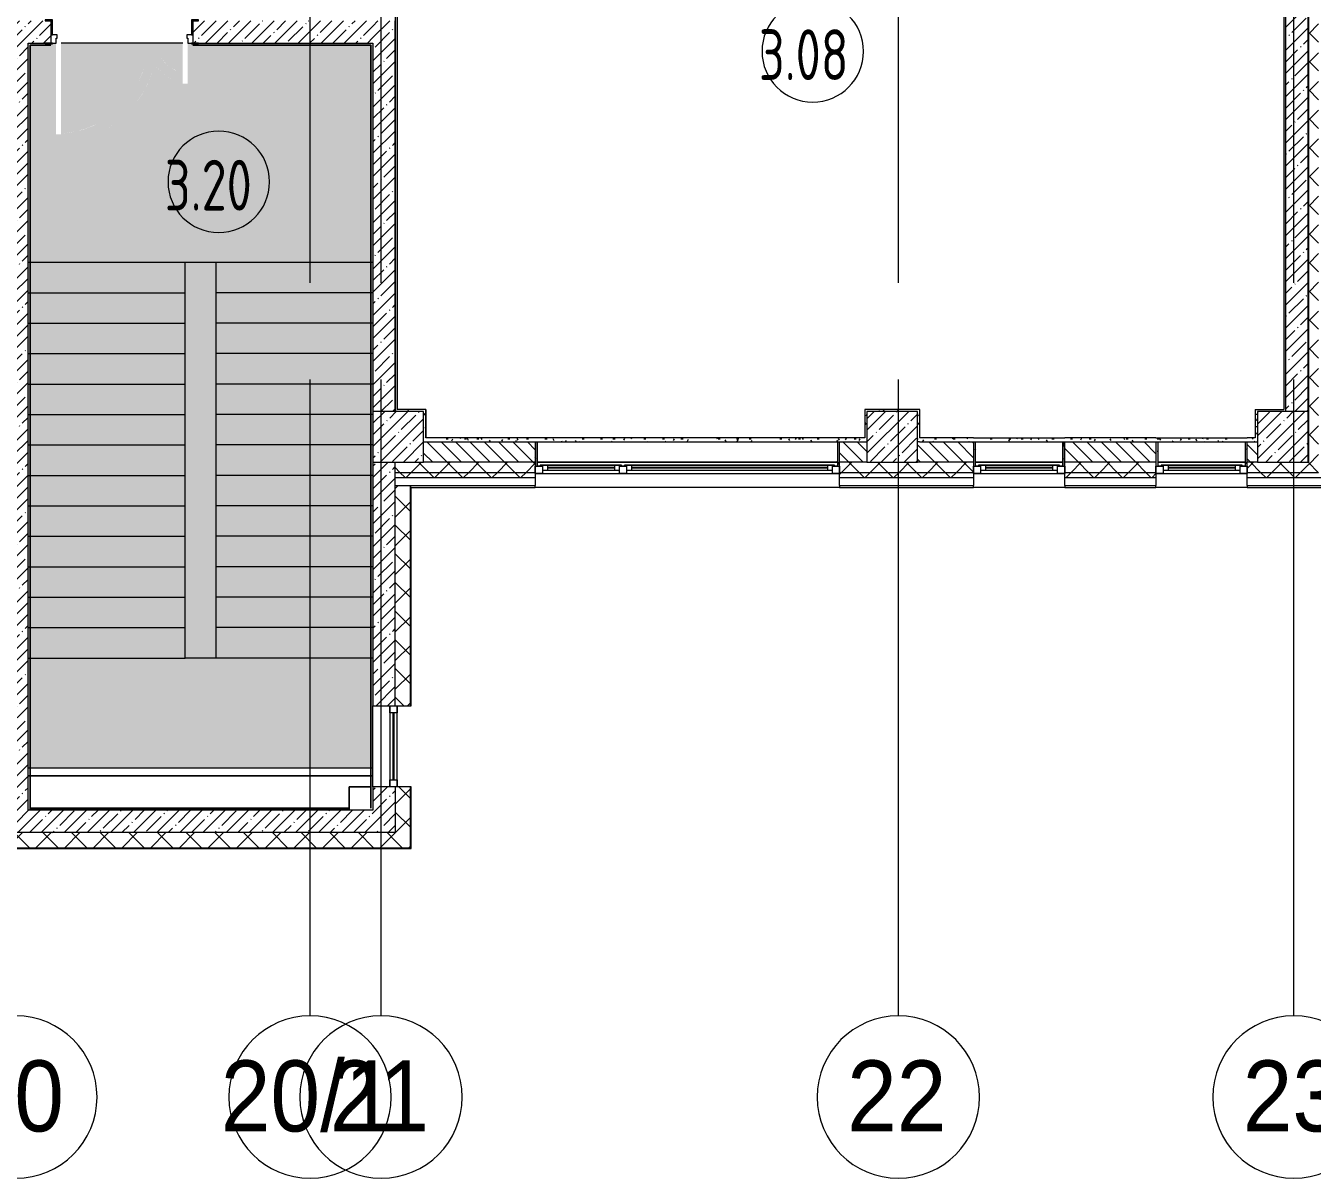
# Model space of a CAD drawing. Header units: millimetres. Extents: x -625 to 415037, y -3642 to 102118.
# Drawn here: x 361284 to 373968, y -3506 to 7851 of the extents above; entities that cross this region are included whole.
import ezdxf

# ---------------------------------------------------------------- set-up
doc = ezdxf.new("R2010")
doc.units = ezdxf.units.MM
doc.linetypes.add('Осевая', pattern=[6350, 1270, -952.5, 3175, -952.5])
for name, color, linetype, lineweight in [('A-AREA-IDEN', 7, 'Continuous', 9), ('A-GLAZ', 7, 'Continuous', 9), ('A-GLAZ-1', 7, 'Continuous', 5), ('A-WALL', 7, 'Continuous', 5), ('I-WALL', 7, 'Continuous', 5), ('S-COLS', 7, 'Continuous', 9), ('S-COLS-1', 7, 'Continuous', 5), ('S-STRS', 7, 'Continuous', 9), ('Оси', 7, 'Continuous', 9), ('Оси-1', 7, 'Continuous', 20), ('Оси-2', 7, 'Осевая', 9)]:
    doc.layers.add(name, color=color, linetype=linetype, lineweight=lineweight)
doc.layers.add('A-AREA-PATT-3', color=7, linetype='Continuous', lineweight=5, true_color=0xe6fae8, transparency=1)
doc.layers.add('A-FLOR-PATT-1', color=7, linetype='Continuous', lineweight=9, true_color=0xeef6ff, transparency=0.5)
for name, color, linetype, lineweight, true_color in [('A-DOOR-1', 7, 'Continuous', 5, 0xc0c0c0), ('A-DOOR-FRAM-1', 7, 'Continuous', 5, 0xc0c0c0), ('A-WALL-1', 9, 'Continuous', 5, 0x808080), ('A-WALL-FNSH-1', 9, 'Continuous', 5, 0x808080), ('S-STRS-1', 7, 'Continuous', 9, 0xeef6ff)]:
    doc.layers.add(name, color=color, linetype=linetype, lineweight=lineweight, true_color=true_color)
doc.layers.get('A-DOOR-1').off()
doc.styles.add('Arial', font='arial.ttf', dxfattribs={"width": 0.9, "height": 700})
doc.styles.add('СПДС', font='ГОСТ тип А.ttf', dxfattribs={"width": 0.9})
pattern_1 = [(45, (289227.4, 1e-08), (-141.42136, 141.42136), []), (135, (289227.4, 1e-08), (-141.42136, -141.42136), [])]
pattern_2 = [(45, (289227.4, 1e-08), (-114.04925, 114.04925), []), (45, (289341.45, 1e-08), (-114.04925, 114.04925), [201.612, -40.322, 6.706, -33.617])]
pattern_3 = [(0, (289227.4, 1e-08), (243.84, 60.96), [20.117, -162.763, 20.117, -162.763, -975.36]), (0, (289227.4, 1e-08), (243.84, 60.96), [-365.76, 20.117, -345.643, 20.117, -162.763, -426.72]), (0, (289227.4, 1e-08), (243.84, 60.96), [-914.4, 20.117, -101.803, 20.117, -284.683]), (120, (289318.84, 30.48), (-174.71291, 180.691634), [20.117, -162.763, 20.117, -162.763, -975.36]), (120, (289318.84, 30.48), (-174.71291, 180.691634), [-365.76, 20.117, -345.643, 20.117, -162.763, -426.72]), (120, (289318.84, 30.48), (-174.71291, 180.691634), [-914.4, 20.117, -101.803, 20.117, -284.683]), (240, (289349.32, 152.4), (-69.12709, -241.651634), [20.117, -162.763, 20.117, -162.763, -975.36]), (240, (289349.32, 152.4), (-69.12709, -241.651634), [-365.76, 20.117, -345.643, 20.117, -162.763, -426.72]), (240, (289349.32, 152.4), (-69.12709, -241.651634), [-914.4, 20.117, -101.803, 20.117, -284.683])]

# ---------------------------------------------------------------- blocks, each defined once
blk = doc.blocks.new('BSC_Колонна _Прямоугольная - 500х500-V524-Объем проектирования 3 этажа')
at = {"layer": 'S-COLS-1'}
h = blk.add_hatch(dxfattribs=at)
h.set_pattern_fill('FP_17', color=256, style=0, pattern_type=2)
h.set_pattern_definition([(45, (-75730, -3800), (-114.04925, 114.04925), []), (45, (-75615.95, -3800), (-114.04925, 114.04925), [201.613, -40.323, 6.706, -33.617])])
h.paths.add_polyline_path([(-30, -250), (250, -250), (250, 250), (-250, 250), (-250, -250), (-43, -250)])
for p, q in [((250, 250), (-250, 250)), ((-250, 250), (-250, -250)), ((250, -250), (250, 250)), ((-250, -250), (250, -250))]:
    blk.add_line(p, q, dxfattribs=at)
blk = doc.blocks.new('BSC_Колонна _Прямоугольная - 500х500-V525-Объем проектирования 3 этажа')
at = {"layer": 'S-COLS-1'}
h = blk.add_hatch(dxfattribs=at)
h.set_pattern_fill('FP_18', color=256, style=0, pattern_type=2)
h.set_pattern_definition([(45, (-80600, -3800), (-114.04925, 114.04925), []), (45, (-80485.95, -3800), (-114.04925, 114.04925), [201.613, -40.323, 6.706, -33.617])])
h.paths.add_polyline_path([(-250, -250), (250, -250), (250, 250), (-250, 250), (-250, -180)])
for p, q in [((250, 250), (-250, 250)), ((-250, 250), (-250, -250)), ((250, -250), (250, 250)), ((-250, -250), (250, -250))]:
    blk.add_line(p, q, dxfattribs=at)
blk = doc.blocks.new('120_Окно_СКБ_1Ст - 120_Окно_СКБ_1Ст 800х2500 EI30-23532001-Объем проектирования 3 этажа')
at = {"layer": 'A-GLAZ'}
for p, q in [((-400, -127), (-400, -57)), ((-400, -57), (-330, -57)), ((-330, -57), (-330, -127)), ((330, -127), (330, -57)), ((330, -57), (400, -57)), ((400, -57), (400, -127)), ((-330, -127), (-400, -127)), ((400, -127), (330, -127))]:
    blk.add_line(p, q, dxfattribs=at)
at = {"layer": 'A-GLAZ-1'}
for p, q in [((400, -57), (-400, -57)), ((330, -87), (-330, -87)), ((330, -97), (-330, -97)), ((-400, -127), (400, -127))]:
    blk.add_line(p, q, dxfattribs=at)
blk = doc.blocks.new('110_Дверь_СКБ_2Ст - Д-1 Лестничная клетка EIS60-24319353-Объем проектирования 3 этажа')
at = {"layer": 'A-DOOR-FRAM-1'}
for p, q in [((-672, 118), (-742, 118)), ((-742, 118), (-742, 110)), ((-742, 110), (-672, 110)), ((-638, 110), (-688, 110)), ((-688, 110), (-688, 30)), ((-688, 30), (-628, 30)), ((-672, 30), (-688, 30)), ((-688, 30), (-688, -110)), ((-672, 110), (-672, 118)), ((-672, -110), (-672, 30)), ((-638, 60), (-638, 110)), ((-628, 60), (-638, 60)), ((-628, 30), (-628, 60)), ((662, 60), (652, 60)), ((652, 60), (652, 30)), ((652, 30), (712, 30)), ((662, 110), (662, 60)), ((712, 110), (662, 110)), ((768, 118), (698, 118)), ((698, 118), (698, 110)), ((698, 110), (768, 110)), ((712, 30), (698, 30)), ((698, 30), (698, -110)), ((712, 30), (712, 110)), ((712, -110), (712, 30)), ((768, 110), (768, 118)), ((-672, -110), (-742, -110)), ((-742, -110), (-742, -118)), ((-742, -118), (-672, -118)), ((-688, -110), (-672, -110)), ((-672, -118), (-672, -110)), ((698, -110), (712, -110)), ((768, -110), (698, -110)), ((698, -110), (698, -118)), ((698, -118), (768, -118)), ((768, -118), (768, -110))]:
    blk.add_line(p, q, dxfattribs=at)
blk = doc.blocks.new('120_Окно_СКБ_2Ст - 120_Окно_СКБ_2Ст 3000х2500 _мал_створка слева_-22809161-Объем проектирования 3 этажа')
at = {"layer": 'A-GLAZ'}
for p, q in [((-1500, -75), (-1500, -5)), ((-1500, -5), (-1430, -5)), ((-1430, -75), (-1500, -75)), ((-1430, -75), (-1450, -75)), ((-1450, -75), (-1450, -85)), ((-1450, -85), (620, -85)), ((620, -85), (-1450, -85)), ((-1430, -5), (-1430, -75)), ((600, -35), (-1430, -35)), ((-1430, -35), (-1430, -75)), ((-1380, -85), (-1380, -35)), ((550, -85), (550, -35)), ((600, -75), (600, -5)), ((600, -5), (670, -5)), ((600, -75), (600, -35)), ((670, -75), (600, -75)), ((620, -75), (600, -75)), ((620, -85), (620, -75)), ((670, -75), (650, -75)), ((650, -75), (650, -85)), ((650, -85), (1450, -85)), ((1450, -85), (650, -85)), ((670, -5), (670, -75)), ((1430, -35), (670, -35)), ((670, -35), (670, -75)), ((720, -85), (720, -35)), ((1380, -85), (1380, -35)), ((1430, -75), (1430, -5)), ((1430, -5), (1500, -5)), ((1430, -75), (1430, -35)), ((1500, -75), (1430, -75)), ((1450, -75), (1430, -75)), ((1450, -85), (1450, -75)), ((1500, -5), (1500, -75))]:
    blk.add_line(p, q, dxfattribs=at)
at = {"layer": 'A-GLAZ-1'}
for p, q in [((1500, -5), (-1500, -5)), ((-1480, -75), (-1450, -75)), ((-1380, -55), (550, -55)), ((550, -65), (-1380, -65)), ((620, -75), (650, -75)), ((720, -55), (1380, -55)), ((1380, -65), (720, -65)), ((1450, -75), (1480, -75))]:
    blk.add_line(p, q, dxfattribs=at)
blk = doc.blocks.new('120_Окно_СКБ_1Ст - 120_Окно_СКБ_1Ст 900х2500_h_-19906774-Объем проектирования 3 этажа')
at = {"layer": 'A-GLAZ'}
for p, q in [((-450, -75), (-450, -5)), ((-450, -5), (-380, -5)), ((-380, -75), (-450, -75)), ((-380, -75), (-400, -75)), ((-400, -75), (-400, -85)), ((-400, -85), (400, -85)), ((400, -85), (-400, -85)), ((-380, -5), (-380, -75)), ((380, -35), (-380, -35)), ((-380, -35), (-380, -75)), ((-330, -85), (-330, -35)), ((330, -85), (330, -35)), ((380, -75), (380, -5)), ((380, -5), (450, -5)), ((380, -75), (380, -35)), ((450, -75), (380, -75)), ((400, -75), (380, -75)), ((400, -85), (400, -75)), ((450, -5), (450, -75))]:
    blk.add_line(p, q, dxfattribs=at)
at = {"layer": 'A-GLAZ-1'}
for p, q in [((450, -5), (-450, -5)), ((-430, -75), (-400, -75)), ((-330, -55), (330, -55)), ((330, -65), (-330, -65)), ((400, -75), (430, -75))]:
    blk.add_line(p, q, dxfattribs=at)
blk = doc.blocks.new('BSC_Колонна _Прямоугольная - 500х500-V629-Объем проектирования 3 этажа')
at = {"layer": 'S-COLS-1'}
h = blk.add_hatch(dxfattribs=at)
h.set_pattern_fill('FP_174', color=256, style=0, pattern_type=2)
h.set_pattern_definition([(45, (-84450, -3800), (-114.04925, 114.04925), []), (45, (-84335.95, -3800), (-114.04925, 114.04925), [201.613, -40.323, 6.706, -33.617])])
h.paths.add_polyline_path([(-245, -250), (250, -250), (250, 250), (-250, 250), (-250, -250)])
for p, q in [((250, 250), (-250, 250)), ((-250, 250), (-250, -250)), ((250, -250), (250, 250)), ((-250, -250), (250, -250))]:
    blk.add_line(p, q, dxfattribs=at)
blk = doc.blocks.new('Зашивка приборов отопления38 - Зашивка приборов отопления-33325280-Объем проектирования 3 этажа')
at = {"layer": 'A-WALL'}
for p, q in [((120705, 18041), (120705, 17931)), ((120705, 17931), (124105, 17931)), ((124105, 17931), (120705, 17931)), ((120705, 17931), (120705, 17856)), ((120705, 17856), (124105, 17856))]:
    blk.add_line(p, q, dxfattribs=at)
blk = doc.blocks.new('Ось сетки - D8-29747960-Объем проектирования 3 этажа')
at = {"layer": 'Оси-1'}
for start, end in [(360, 180), (180, 360)]:
    blk.add_arc((0, 0), 4, start, end, dxfattribs=at)
blk = doc.blocks.new('Марка_Помещения - Номер-25198446-Объем проектирования 3 этажа')
at = {"layer": 'A-AREA-IDEN'}
for start, end in [(360, 180), (180, 360)]:
    blk.add_arc((0, 0), 2.5, start, end, dxfattribs=at)

msp = doc.modelspace()

# ---------------------------------------------------------------- hatches: boundary and pattern name
at = {"layer": 'A-AREA-PATT-3'}
msp.add_hatch(color=256, dxfattribs=at).paths.add_polyline_path([(362857, 1620), (363157, 1620), (363157, 5520), (362857, 5520), (362857, 1910)])
at = {"layer": 'A-FLOR-PATT-1'}
h = msp.add_hatch(color=256, dxfattribs=at)
h.paths.add_polyline_path([(361561, 6697), (361666, 6701), (361769, 6715), (361871, 6740), (361970, 6776), (362064, 6822), (362153, 6878), (362235, 6942), (362310, 7015), (362377, 7096), (362445, 7200), (362491, 7291), (362527, 7386), (362552, 7474), (362598, 7417), (362645, 7375), (362706, 7338), (362767, 7314), (362832, 7300), (362832, 7680), (362812, 7680), (362812, 7395), (362757, 7413), (362703, 7444), (362661, 7480), (362625, 7526), (362595, 7588), (362581, 7644), (362577, 7680), (362485, 7680), (362478, 7578), (362462, 7486), (362433, 7386), (362392, 7291), (362341, 7200), (362279, 7116), (362209, 7040), (362130, 6972), (362044, 6914), (361952, 6866), (361855, 6829), (361739, 6802), (361651, 6790), (361651, 7680), (361632, 7680), (361632, 6780), (361582, 6780), (361582, 7680), (361561, 7680), (361561, 6790)])
h.paths.add_polyline_path([(362902, 7298), (362902, 7680), (362882, 7680), (362882, 7298)])
at = {"layer": 'A-WALL'}
h = msp.add_hatch(dxfattribs=at)
h.set_pattern_fill('FP_24', color=256, style=0, pattern_type=2)
h.set_pattern_definition(pattern_1)
h.paths.add_polyline_path([(374029, 3450), (374029, 10242), (373929, 10242), (373929, 3450)])
h = msp.add_hatch(dxfattribs=at)
h.set_pattern_fill('FP_2', color=256, style=0, pattern_type=2)
h.set_pattern_definition([(135, (289227.4, 1e-08), (-70.71068, -70.71068), [])])
h.paths.add_polyline_path([(370077, 3550), (370627, 3550), (370627, 3750), (370077, 3750)])
h.paths.add_polyline_path([(369353, 3550), (369577, 3550), (369577, 3750), (369307, 3750), (369307, 3550)])
h.paths.add_polyline_path([(372073, 3550), (372427, 3550), (372427, 3750), (371527, 3750), (371529, 3550)])
h.paths.add_polyline_path([(373327, 3550), (373427, 3550), (373427, 3750), (373327, 3750), (373327, 3555)])
h.paths.add_polyline_path([(365207, 3550), (366307, 3550), (366307, 3750), (365207, 3750), (365207, 3567)])
h = msp.add_hatch(dxfattribs=at)
h.set_pattern_fill('FP_24', color=256, style=0, pattern_type=2)
h.set_pattern_definition(pattern_1)
h.paths.add_polyline_path([(373707, 3450), (373929, 3450), (373927, 3550), (373327, 3550), (373327, 3450), (373704, 3450)])
h.paths.add_polyline_path([(372427, 3450), (372427, 3550), (371527, 3550), (371529, 3450), (372345, 3450)])
h.paths.add_polyline_path([(370097, 3450), (370627, 3450), (370627, 3550), (369307, 3550), (369307, 3450), (370077, 3450)])
h.paths.add_polyline_path([(366090, 3450), (366307, 3450), (366307, 3550), (364927, 3550), (364927, 3450), (365227, 3450)])
h = msp.add_hatch(dxfattribs=at)
h.set_pattern_fill('FP_24', color=256, style=0, pattern_type=2)
h.set_pattern_definition(pattern_1)
h.paths.add_polyline_path([(373704, 3400), (374029, 3400), (374029, 3450), (373327, 3450), (373327, 3400)])
h.paths.add_polyline_path([(371527, 3400), (372427, 3400), (372427, 3450), (371527, 3450), (371527, 3430)])
h.paths.add_polyline_path([(370441, 3400), (370627, 3400), (370627, 3450), (369307, 3450), (369307, 3400), (369353, 3400)])
h.paths.add_polyline_path([(366307, 3400), (366307, 3450), (364927, 3450), (364927, 3400), (366090, 3400)])
h = msp.add_hatch(dxfattribs=at)
h.set_pattern_fill('FP_24', color=256, style=0, pattern_type=2)
h.set_pattern_definition(pattern_1)
h.paths.add_polyline_path([(365077, -250), (365077, 350), (364927, 350), (364927, -250)])
h.paths.add_polyline_path([(365077, 1150), (365077, 3320), (364927, 3320), (364927, 1150)])
h = msp.add_hatch(dxfattribs=at)
h.set_pattern_fill('FP_24', color=256, style=0, pattern_type=2)
h.set_pattern_definition(pattern_1)
h.paths.add_polyline_path([(364707, -250), (364927, -250), (364927, -100), (360787, -100), (360787, -250), (363157, -250)])
h.paths.add_polyline_path([(359835, -250), (359887, -250), (359887, -100), (356287, -100), (356287, -250), (359563, -250)])
h.paths.add_polyline_path([(355137, -250), (355387, -250), (355387, -100), (354387, -100), (354387, -250), (354668, -250)])
h.paths.add_polyline_path([(352937, -250), (353487, -250), (353487, -100), (352937, -100), (352937, -118)])
h.paths.add_polyline_path([(350637, -250), (350837, -250), (350837, -100), (350137, -100), (350137, -250)])
h.paths.add_polyline_path([(346510, -250), (347037, -250), (347037, -100), (345854, -100), (345854, -250), (346137, -250)])
at = {"layer": 'I-WALL'}
h = msp.add_hatch(dxfattribs=at)
h.set_pattern_fill('FP_1', color=256, style=0, pattern_type=2)
h.set_pattern_definition(pattern_2)
h.paths.add_polyline_path([(373707, 4050), (373927, 4050), (373927, 15150), (373707, 15150), (373707, 4050)])
h = msp.add_hatch(dxfattribs=at)
h.set_pattern_fill('FP_191', color=256, style=0, pattern_type=2)
h.set_pattern_definition(pattern_3)
h.paths.add_polyline_path([(364927, 4050), (364947, 4050), (364946, 10880), (364927, 10900), (364927, 4050)])
h.paths.add_polyline_path([(364947, 10880), (364947, 10900), (364927, 10900)])
h = msp.add_hatch(dxfattribs=at)
h.set_pattern_fill('FP_191', color=256, style=0, pattern_type=2)
h.set_pattern_definition(pattern_3)
h.paths.add_polyline_path([(373707, 4070), (373707, 10900), (373687, 10900), (373687, 4071), (373704, 4070)])
h = msp.add_hatch(dxfattribs=at)
h.set_pattern_fill('FP_1', color=256, style=0, pattern_type=2)
h.set_pattern_definition(pattern_2)
h.paths.add_polyline_path([(364687, 7680), (364707, 7680), (364707, 7900), (362932, 7900), (362932, 7680), (363914, 7680)])
h.paths.add_polyline_path([(361195, 7680), (361532, 7680), (361532, 7900), (361087, 7900), (361087, 7680)])
h = msp.add_hatch(dxfattribs=at)
h.set_pattern_fill('FP_1', color=256, style=0, pattern_type=2)
h.set_pattern_definition(pattern_2)
h.paths.add_polyline_path([(364707, 120), (364927, 120), (364927, 350), (364707, 350), (364707, 140)])
h.paths.add_polyline_path([(364707, 1150), (364927, 1150), (364927, 3550), (364707, 3550), (364707, 1620)])
h.paths.add_polyline_path([(364707, 4050), (364927, 4050), (364927, 7900), (364707, 7900), (364707, 4484)])
h = msp.add_hatch(dxfattribs=at)
h.set_pattern_fill('FP_1', color=256, style=0, pattern_type=2)
h.set_pattern_definition(pattern_2)
h.paths.add_polyline_path([(361087, 120), (361307, 120), (361307, 7680), (361087, 7680), (361087, 120)])
h = msp.add_hatch(dxfattribs=at)
h.set_pattern_fill('FP_191', color=256, style=0, pattern_type=2)
h.set_pattern_definition(pattern_3)
h.paths.add_polyline_path([(365207, 4050), (365227, 4050), (365227, 4070), (364948, 4070), (364948, 4050), (365002, 4050)])
h = msp.add_hatch(dxfattribs=at)
h.set_pattern_fill('FP_191', color=256, style=0, pattern_type=2)
h.set_pattern_definition(pattern_3)
h.paths.add_polyline_path([(369577, 3790), (369577, 4070), (369557, 4070), (369557, 3791), (369563, 3791)])
h = msp.add_hatch(dxfattribs=at)
h.set_pattern_fill('FP_191', color=256, style=0, pattern_type=2)
h.set_pattern_definition(pattern_3)
h.paths.add_polyline_path([(369897, 4050), (370097, 4050), (370097, 4070), (369577, 4070), (369577, 4050)])
h = msp.add_hatch(dxfattribs=at)
h.set_pattern_fill('FP_191', color=256, style=0, pattern_type=2)
h.set_pattern_definition(pattern_3)
h.paths.add_polyline_path([(373427, 3750), (373427, 4070), (373407, 4070), (373408, 3790), (373418, 3770)])
h.paths.add_polyline_path([(373427, 3750), (373407, 3790), (373407, 3750)])
h = msp.add_hatch(dxfattribs=at)
h.set_pattern_fill('FP_191', color=256, style=0, pattern_type=2)
h.set_pattern_definition(pattern_3)
h.paths.add_polyline_path([(365227, 3750), (365227, 4050), (365207, 4050), (365207, 3750), (365222, 3750)])
h = msp.add_hatch(dxfattribs=at)
h.set_pattern_fill('FP_191', color=256, style=0, pattern_type=2)
h.set_pattern_definition(pattern_3)
h.paths.add_polyline_path([(370077, 3750), (370097, 3750), (370097, 4050), (370077, 4050), (370077, 3758)])
h = msp.add_hatch(dxfattribs=at)
h.set_pattern_fill('FP_191', color=256, style=0, pattern_type=2)
h.set_pattern_definition(pattern_3)
h.paths.add_polyline_path([(369557, 3750), (369577, 3750), (369577, 3790), (365227, 3790), (365227, 3750), (369353, 3750)])
h = msp.add_hatch(dxfattribs=at)
h.set_pattern_fill('FP_191', color=256, style=0, pattern_type=2)
h.set_pattern_definition(pattern_3)
h.paths.add_polyline_path([(366327, 3510), (366327, 3750), (366307, 3750), (366307, 3510)])
h = msp.add_hatch(dxfattribs=at)
h.set_pattern_fill('FP_191', color=256, style=0, pattern_type=2)
h.set_pattern_definition(pattern_3)
h.paths.add_polyline_path([(369287, 3510), (369307, 3510), (369307, 3750), (369287, 3750), (369287, 3520)])
h = msp.add_hatch(dxfattribs=at)
h.set_pattern_fill('FP_191', color=256, style=0, pattern_type=2)
h.set_pattern_definition(pattern_3)
h.paths.add_polyline_path([(371257, 3750), (373407, 3750), (373407, 3790), (370097, 3790), (370097, 3750), (370985, 3750)])
h = msp.add_hatch(dxfattribs=at)
h.set_pattern_fill('FP_191', color=256, style=0, pattern_type=2)
h.set_pattern_definition(pattern_3)
h.paths.add_polyline_path([(370647, 3510), (370647, 3750), (370627, 3750), (370627, 3510)])
h = msp.add_hatch(dxfattribs=at)
h.set_pattern_fill('FP_191', color=256, style=0, pattern_type=2)
h.set_pattern_definition(pattern_3)
h.paths.add_polyline_path([(371507, 3510), (371527, 3510), (371527, 3750), (371507, 3750), (371507, 3520)])
h = msp.add_hatch(dxfattribs=at)
h.set_pattern_fill('FP_191', color=256, style=0, pattern_type=2)
h.set_pattern_definition(pattern_3)
h.paths.add_polyline_path([(372447, 3510), (372447, 3750), (372427, 3750), (372427, 3510)])
h = msp.add_hatch(dxfattribs=at)
h.set_pattern_fill('FP_191', color=256, style=0, pattern_type=2)
h.set_pattern_definition(pattern_3)
h.paths.add_polyline_path([(373307, 3510), (373327, 3510), (373327, 3750), (373307, 3750), (373307, 3520)])
h = msp.add_hatch(dxfattribs=at)
h.set_pattern_fill('FP_1', color=256, style=0, pattern_type=2)
h.set_pattern_definition(pattern_2)
h.paths.add_polyline_path([(363157, -100), (364927, -100), (364927, 120), (361087, 120), (361087, -100), (362857, -100)])
at = {"layer": 'S-STRS-1'}
h = msp.add_hatch(color=256, dxfattribs=at)
h.paths.add_polyline_path([(361307, 5520), (364707, 5520), (364707, 7680), (362987, 7680), (362987, 7672), (362917, 7672), (362917, 7680), (362902, 7680), (362902, 7298), (362882, 7298), (362882, 7280), (362832, 7280), (362832, 7300), (362757, 7318), (362703, 7339), (362645, 7375), (362594, 7420), (362552, 7474), (362523, 7373), (362485, 7275), (362436, 7183), (362377, 7096), (362310, 7015), (362235, 6942), (362135, 6866), (362064, 6822), (361959, 6772), (361855, 6736), (361754, 6713), (361651, 6700), (361561, 6697), (361561, 7680), (361547, 7680), (361547, 7672), (361477, 7672), (361477, 7680), (361307, 7680), (361307, 6590)])
h.paths.add_polyline_path([(361651, 6790), (361769, 6808), (361871, 6836), (361970, 6876), (362044, 6914), (362130, 6972), (362209, 7040), (362279, 7116), (362341, 7200), (362392, 7291), (362435, 7395), (362462, 7486), (362480, 7588), (362485, 7680), (361651, 7680), (361651, 6804)])
h.paths.add_polyline_path([(362812, 7395), (362812, 7680), (362577, 7680), (362581, 7634), (362598, 7578), (362625, 7526), (362669, 7474), (362706, 7442), (362767, 7410)])
for points in [[(361307, 5220), (362857, 5220), (362857, 5520), (361307, 5520)], [(364632, 5220), (364707, 5220), (364707, 5520), (363157, 5520), (363157, 5220)], [(361307, 4920), (362857, 4920), (362857, 5220), (361307, 5220), (361307, 4980)], [(363288, 4920), (364707, 4920), (364707, 5220), (363157, 5220), (363157, 4920)], [(362857, 4620), (362857, 4920), (361307, 4920), (361307, 4620), (362827, 4620)], [(363157, 4620), (364707, 4620), (364707, 4920), (363157, 4920)], [(362827, 4320), (362857, 4320), (362857, 4620), (361307, 4620), (361307, 4320)], [(364707, 4320), (364707, 4620), (363157, 4620), (363157, 4320)], [(361307, 4020), (362857, 4020), (362857, 4320), (361307, 4320), (361307, 4180)], [(363157, 4020), (364707, 4020), (364707, 4320), (363157, 4320), (363157, 4050)], [(362857, 3720), (362857, 4020), (361307, 4020), (361307, 3720), (362827, 3720)], [(363157, 3720), (364707, 3720), (364707, 4020), (363157, 4020)], [(362827, 3420), (362857, 3420), (362857, 3720), (361307, 3720), (361307, 3420)], [(364707, 3420), (364707, 3720), (363157, 3720), (363157, 3420)], [(362827, 3120), (362857, 3120), (362857, 3420), (361307, 3420), (361307, 3120)], [(363157, 3120), (364707, 3120), (364707, 3420), (363157, 3420), (363157, 3300)], [(361307, 2820), (362857, 2820), (362857, 3120), (361307, 3120)], [(364707, 2820), (364707, 3120), (363157, 3120), (363157, 2820)], [(362857, 2520), (362857, 2820), (361307, 2820), (361307, 2520), (362827, 2520)], [(364707, 2520), (364707, 2820), (363157, 2820), (363157, 2520)], [(362857, 2220), (362857, 2520), (361307, 2520), (361307, 2220), (362827, 2220)], [(364707, 2220), (364707, 2520), (363157, 2520), (363157, 2220)], [(362827, 1920), (362857, 1920), (362857, 2220), (361307, 2220), (361307, 1920), (361739, 1920)], [(364707, 1920), (364707, 2220), (363157, 2220), (363157, 1920)], [(362857, 1620), (362857, 1920), (361307, 1920), (361307, 1620), (362827, 1620)], [(364707, 1620), (364707, 1920), (363157, 1920), (363157, 1620)], [(364707, 535), (364707, 1620), (361307, 1620), (361307, 535), (364644, 535)]]:
    msp.add_hatch(color=256, dxfattribs=at).paths.add_polyline_path(points)

# ---------------------------------------------------------------- linework, layer by layer
at = {"layer": 'A-WALL'}
for p, q in [((364947, 10880), (364947, 4070)), ((373707, 4050), (373707, 10900)), ((361328, 7659), (361327, 7659)), ((364687, 7659), (364686, 7659)), ((364948, 4070), (364947, 4070)), ((365222, 4070), (365227, 4070)), ((373687, 4071), (373687, 4070)), ((365227, 4050), (365227, 3790)), ((373407, 3790), (373407, 3957)), ((366307, 3790), (365227, 3790)), ((369557, 3790), (369307, 3790)), ((370097, 3750), (370077, 3750)), ((364927, 3450), (366307, 3450)), ((366307, 3550), (365207, 3550)), ((366327, 3550), (369287, 3550)), ((369577, 3550), (369307, 3550)), ((369307, 3450), (370627, 3450)), ((370627, 3550), (370077, 3550)), ((370647, 3550), (371507, 3550)), ((372427, 3550), (371527, 3550)), ((371527, 3450), (372427, 3450)), ((372447, 3550), (373307, 3550)), ((373427, 3550), (373327, 3550)), ((373327, 3450), (374029, 3450)), ((364927, 3400), (366307, 3400)), ((364927, 3320), (366307, 3320)), ((364927, 1150), (364927, 3320)), ((365077, 1150), (365077, 3320)), ((365080, 1150), (365080, 3320)), ((365085, 3300), (365080, 3300)), ((369307, 3300), (366307, 3300)), ((369307, 3400), (370627, 3400)), ((369307, 3320), (370627, 3320)), ((371527, 3300), (370627, 3300)), ((371527, 3400), (372427, 3400)), ((371527, 3320), (372427, 3320)), ((373327, 3300), (372427, 3300)), ((373327, 3400), (374079, 3400)), ((373327, 3320), (374159, 3320)), ((364686, 350), (364686, 351)), ((364927, 350), (364927, -100)), ((365077, -250), (365077, 350)), ((365080, -253), (365080, 350)), ((361328, 140), (361328, 139)), ((360787, -250), (365077, -250)), ((360787, -253), (365080, -253))]:
    msp.add_line(p, q, dxfattribs=at)
at = {"layer": 'A-WALL-1'}
for p, q in [((373927, 4050), (373927, 15150)), ((364927, 10900), (364927, 4050)), ((373929, 10242), (373929, 3550)), ((364927, 4050), (364927, 7900)), ((361307, 120), (361307, 7680)), ((361307, 7680), (361477, 7680)), ((362987, 7680), (364707, 7680)), ((364707, 7680), (364707, 4050)), ((365207, 3750), (369577, 3750)), ((369307, 3790), (366307, 3790)), ((366307, 3750), (366307, 3320)), ((366327, 3510), (366327, 3750)), ((369287, 3750), (369287, 3510)), ((369307, 3320), (369307, 3750)), ((369557, 3791), (369557, 3790)), ((370098, 3790), (370097, 3790)), ((370097, 3750), (373427, 3750)), ((370627, 3750), (370627, 3320)), ((370647, 3510), (370647, 3750)), ((371507, 3750), (371507, 3510)), ((371527, 3320), (371527, 3750)), ((372427, 3750), (372427, 3320)), ((372447, 3510), (372447, 3750)), ((373307, 3750), (373307, 3510)), ((373327, 3320), (373327, 3750)), ((364707, 3550), (364707, 1150)), ((364927, 3320), (364927, 3550)), ((366307, 3510), (366327, 3510)), ((369287, 3510), (369307, 3510)), ((370627, 3510), (370647, 3510)), ((371507, 3510), (371527, 3510)), ((372427, 3510), (372447, 3510)), ((373307, 3510), (373327, 3510)), ((364707, 1150), (365077, 1150)), ((365077, 350), (364707, 350)), ((364707, 350), (364707, 120)), ((364707, 120), (361307, 120)), ((364927, -100), (360787, -100))]:
    msp.add_line(p, q, dxfattribs=at)
at = {"layer": 'A-WALL-FNSH-1'}
for p, q in [((373686, 10879), (373686, 4071)), ((361532, 7660), (361327, 7660)), ((361327, 7660), (361327, 130)), ((361328, 140), (361328, 7659)), ((361329, 7659), (361532, 7659)), ((361532, 7659), (361532, 7660)), ((364687, 7660), (362932, 7660)), ((362932, 7660), (362932, 7659)), ((362932, 7659), (364686, 7659)), ((364686, 7659), (364686, 351)), ((364687, 141), (364687, 7660)), ((365228, 4071), (364948, 4071)), ((365227, 4070), (365227, 4050)), ((365228, 3791), (365228, 4071)), ((369556, 4071), (369556, 3791)), ((370098, 4071), (369556, 4071)), ((370098, 3791), (370098, 4071)), ((373406, 4071), (373406, 3791)), ((373406, 4071), (373687, 4071)), ((366307, 3790), (366307, 3791)), ((366328, 3510), (366328, 3750)), ((369286, 3750), (369286, 3510)), ((369307, 3791), (369307, 3790)), ((370627, 3791), (370098, 3791)), ((370627, 3790), (370627, 3791)), ((370648, 3510), (370648, 3750)), ((371506, 3750), (371506, 3510)), ((372427, 3791), (371527, 3791)), ((371527, 3791), (371527, 3790)), ((372427, 3790), (372427, 3791)), ((372448, 3510), (372448, 3750)), ((373306, 3750), (373306, 3510)), ((373406, 3791), (373327, 3791)), ((373327, 3791), (373327, 3790)), ((366327, 3510), (366328, 3510)), ((369286, 3510), (369287, 3510)), ((370647, 3510), (370648, 3510)), ((371506, 3510), (371507, 3510)), ((372447, 3510), (372448, 3510)), ((373306, 3510), (373307, 3510)), ((365085, 1150), (365085, 3300)), ((365085, 3300), (366307, 3300)), ((366307, 3300), (366307, 3320)), ((369307, 3320), (369307, 3300)), ((369307, 3300), (370627, 3300)), ((370627, 3300), (370627, 3320)), ((371527, 3320), (371527, 3300)), ((371527, 3300), (372427, 3300)), ((372427, 3300), (372427, 3320)), ((373327, 3320), (373327, 3300)), ((373327, 3300), (374179, 3300)), ((365077, 1150), (365085, 1150)), ((364471, 351), (364471, 140)), ((364686, 351), (364471, 351)), ((364472, 130), (364472, 350)), ((364472, 350), (364686, 350)), ((364686, 350), (364686, 141)), ((365085, 350), (365077, 350)), ((365085, -258), (365085, 350)), ((361327, 130), (361328, 130)), ((364471, 140), (361328, 140)), ((361328, 130), (361328, 139)), ((361328, 139), (364471, 139)), ((364471, 139), (364471, 130)), ((364471, 130), (364472, 130)), ((364686, 141), (364687, 141)), ((360787, -258), (365085, -258))]:
    msp.add_line(p, q, dxfattribs=at)
at = {"layer": 'I-WALL'}
for p, q in [((361328, 535), (361328, 7659)), ((361329, 7659), (361328, 7659)), ((361329, 7659), (361329, 535)), ((361329, 5693), (361327, 5693)), ((370627, 3791), (371527, 3791)), ((372427, 3791), (373327, 3791)), ((369287, 3550), (366327, 3550)), ((371507, 3550), (370647, 3550)), ((373307, 3550), (372447, 3550)), ((361328, 1630), (361329, 1630)), ((361328, 1310), (361329, 1310))]:
    msp.add_line(p, q, dxfattribs=at)
at = {"layer": 'S-STRS'}
for p, q in [((361651, 7680), (361632, 7680)), ((362485, 7680), (361651, 7680)), ((362577, 7680), (362485, 7680)), ((362812, 7680), (362577, 7680)), ((362832, 7680), (362812, 7680)), ((361307, 5520), (362857, 5520)), ((361307, 5520), (362857, 5520)), ((362857, 5520), (364707, 5520)), ((362857, 5220), (362857, 5520)), ((363157, 5520), (363157, 5220)), ((361307, 5220), (362857, 5220)), ((361307, 5220), (362857, 5220)), ((362857, 4920), (362857, 5220)), ((363157, 5220), (363157, 4920)), ((364707, 5220), (363157, 5220)), ((364707, 5220), (363157, 5220)), ((361307, 4920), (362857, 4920)), ((361307, 4920), (362857, 4920)), ((362857, 4620), (362857, 4920)), ((363157, 4920), (363157, 4620)), ((364707, 4920), (363157, 4920)), ((364707, 4920), (363157, 4920)), ((361307, 4620), (362857, 4620)), ((361307, 4620), (362857, 4620)), ((362857, 4320), (362857, 4620)), ((363157, 4620), (363157, 4320)), ((364707, 4620), (363157, 4620)), ((364707, 4620), (363157, 4620)), ((361307, 4320), (362857, 4320)), ((361307, 4320), (362857, 4320)), ((362857, 4020), (362857, 4320)), ((363157, 4320), (363157, 4020)), ((364707, 4320), (363157, 4320)), ((364707, 4320), (363157, 4320)), ((361307, 4020), (362857, 4020)), ((361307, 4020), (362857, 4020)), ((362857, 3720), (362857, 4020)), ((363157, 4020), (363157, 3720)), ((364707, 4020), (363157, 4020)), ((364707, 4020), (363157, 4020)), ((361307, 3720), (362857, 3720)), ((361307, 3720), (362857, 3720)), ((362857, 3420), (362857, 3720)), ((363157, 3720), (363157, 3420)), ((364707, 3720), (363157, 3720)), ((364707, 3720), (363157, 3720)), ((361307, 3420), (362857, 3420)), ((361307, 3420), (362857, 3420)), ((362857, 3120), (362857, 3420)), ((363157, 3420), (363157, 3120)), ((364707, 3420), (363157, 3420)), ((364707, 3420), (363157, 3420)), ((361307, 3120), (362857, 3120)), ((361307, 3120), (362857, 3120)), ((362857, 2820), (362857, 3120)), ((363157, 3120), (363157, 2820)), ((364707, 3120), (363157, 3120)), ((364707, 3120), (363157, 3120)), ((361307, 2820), (362857, 2820)), ((361307, 2820), (362857, 2820)), ((362857, 2520), (362857, 2820)), ((363157, 2820), (363157, 2520)), ((364707, 2820), (363157, 2820)), ((364707, 2820), (363157, 2820)), ((361307, 2520), (362857, 2520)), ((361307, 2520), (362857, 2520)), ((362857, 2220), (362857, 2520)), ((363157, 2520), (363157, 2220)), ((364707, 2520), (363157, 2520)), ((364707, 2520), (363157, 2520)), ((361307, 2220), (362857, 2220)), ((361307, 2220), (362857, 2220)), ((362857, 1920), (362857, 2220)), ((363157, 2220), (363157, 1920)), ((364707, 2220), (363157, 2220)), ((364707, 2220), (363157, 2220)), ((361307, 1920), (362857, 1920)), ((361307, 1920), (362857, 1920)), ((362857, 1620), (362857, 1920)), ((363157, 1920), (363157, 1620)), ((364707, 1920), (363157, 1920)), ((364707, 1920), (363157, 1920)), ((361307, 1620), (362857, 1620)), ((361307, 1620), (362857, 1620)), ((363157, 1620), (362857, 1620)), ((364707, 1620), (363157, 1620)), ((364707, 1620), (363157, 1620)), ((364707, 535), (364707, 1150))]:
    msp.add_line(p, q, dxfattribs=at)
at = {"layer": 'Оси'}
for p, q in [((364087, -1906), (364087, 3094)), ((364787, -1906), (364787, 3094)), ((369887, -1906), (369887, 3094)), ((373787, -1906), (373787, 3094))]:
    msp.add_line(p, q, dxfattribs=at)
at = {"layer": 'Оси-2'}
for p, q in [((364787, 3094), (364787, 22578)), ((364087, 3094), (364087, 22398)), ((369887, 3094), (369887, 22390)), ((373787, 3094), (373787, 16915))]:
    msp.add_line(p, q, dxfattribs=at)

# ---------------------------------------------------------------- block references
at = {"layer": 'A-AREA-IDEN', "xscale": 199.9999999999999, "yscale": 199.9999999999999, "zscale": 199.9999999999999}
for p in [(369043, 7599), (363187, 6313)]:
    msp.add_blockref('Марка_Помещения - Номер-25198446-Объем проектирования 3 этажа', p, dxfattribs=at)
at = {"layer": 'A-DOOR-1', "rotation": 180}
msp.add_blockref('110_Дверь_СКБ_2Ст - Д-1 Лестничная клетка EIS60-24319353-Объем проектирования 3 этажа', (362245, 7790), dxfattribs=at)
at = {"layer": 'A-GLAZ', "color": 3}
for name, p, rotation in [('120_Окно_СКБ_2Ст - 120_Окно_СКБ_2Ст 3000х2500 _мал_створка слева_-22809161-Объем проектирования 3 этажа', (367807, 3435), 180), ('120_Окно_СКБ_1Ст - 120_Окно_СКБ_1Ст 900х2500_h_-19906774-Объем проектирования 3 этажа', (371077, 3435), 180), ('120_Окно_СКБ_1Ст - 120_Окно_СКБ_1Ст 900х2500_h_-19906774-Объем проектирования 3 этажа', (372877, 3435), 180), ('120_Окно_СКБ_1Ст - 120_Окно_СКБ_1Ст 800х2500 EI30-23532001-Объем проектирования 3 этажа', (365002, 750), 270)]:
    msp.add_blockref(name, p, dxfattribs=dict(at, rotation=rotation))
at = {"layer": 'A-WALL', "rotation": 180}
msp.add_blockref('Зашивка приборов отопления38 - Зашивка приборов отопления-33325280-Объем проектирования 3 этажа', (485412, 18391), dxfattribs=at)
at = {"layer": 'S-COLS'}
for name, p in [('BSC_Колонна _Прямоугольная - 500х500-V524-Объем проектирования 3 этажа', (364957, 3800)), ('BSC_Колонна _Прямоугольная - 500х500-V525-Объем проектирования 3 этажа', (369827, 3800)), ('BSC_Колонна _Прямоугольная - 500х500-V629-Объем проектирования 3 этажа', (373677, 3800))]:
    msp.add_blockref(name, p, dxfattribs=at)
at = {"layer": 'Оси-1', "xscale": 199.9999999999999, "yscale": 199.9999999999999, "zscale": 199.9999999999999}
for p in [(361187, -2706), (364087, -2706), (364787, -2706), (369887, -2706), (373787, -2706)]:
    msp.add_blockref('Ось сетки - D8-29747960-Объем проектирования 3 этажа', p, dxfattribs=at)

# ---------------------------------------------------------------- texts
at = {"layer": 'A-AREA-IDEN', "char_height": 500, "width": 1327.59, "attachment_point": 1, "style": 'СПДС'}
for s, insert in [('3.08', (368512, 7816)), ('3.20', (362655, 6530))]:
    msp.add_mtext(s, dxfattribs=dict(at, insert=insert))
at = {"layer": 'Оси', "char_height": 700, "attachment_point": 1, "style": 'Arial'}
for s, insert, width in [('20', (360682, -2345), 1212.15), ('20/1', (363207, -2345), 2121.27), ('21', (364282, -2345), 1212.15), ('22', (369382, -2345), 1212.15), ('23', (373282, -2345), 1212.15)]:
    msp.add_mtext(s, dxfattribs=dict(at, insert=insert, width=width))

doc.saveas('drawing.dxf')
